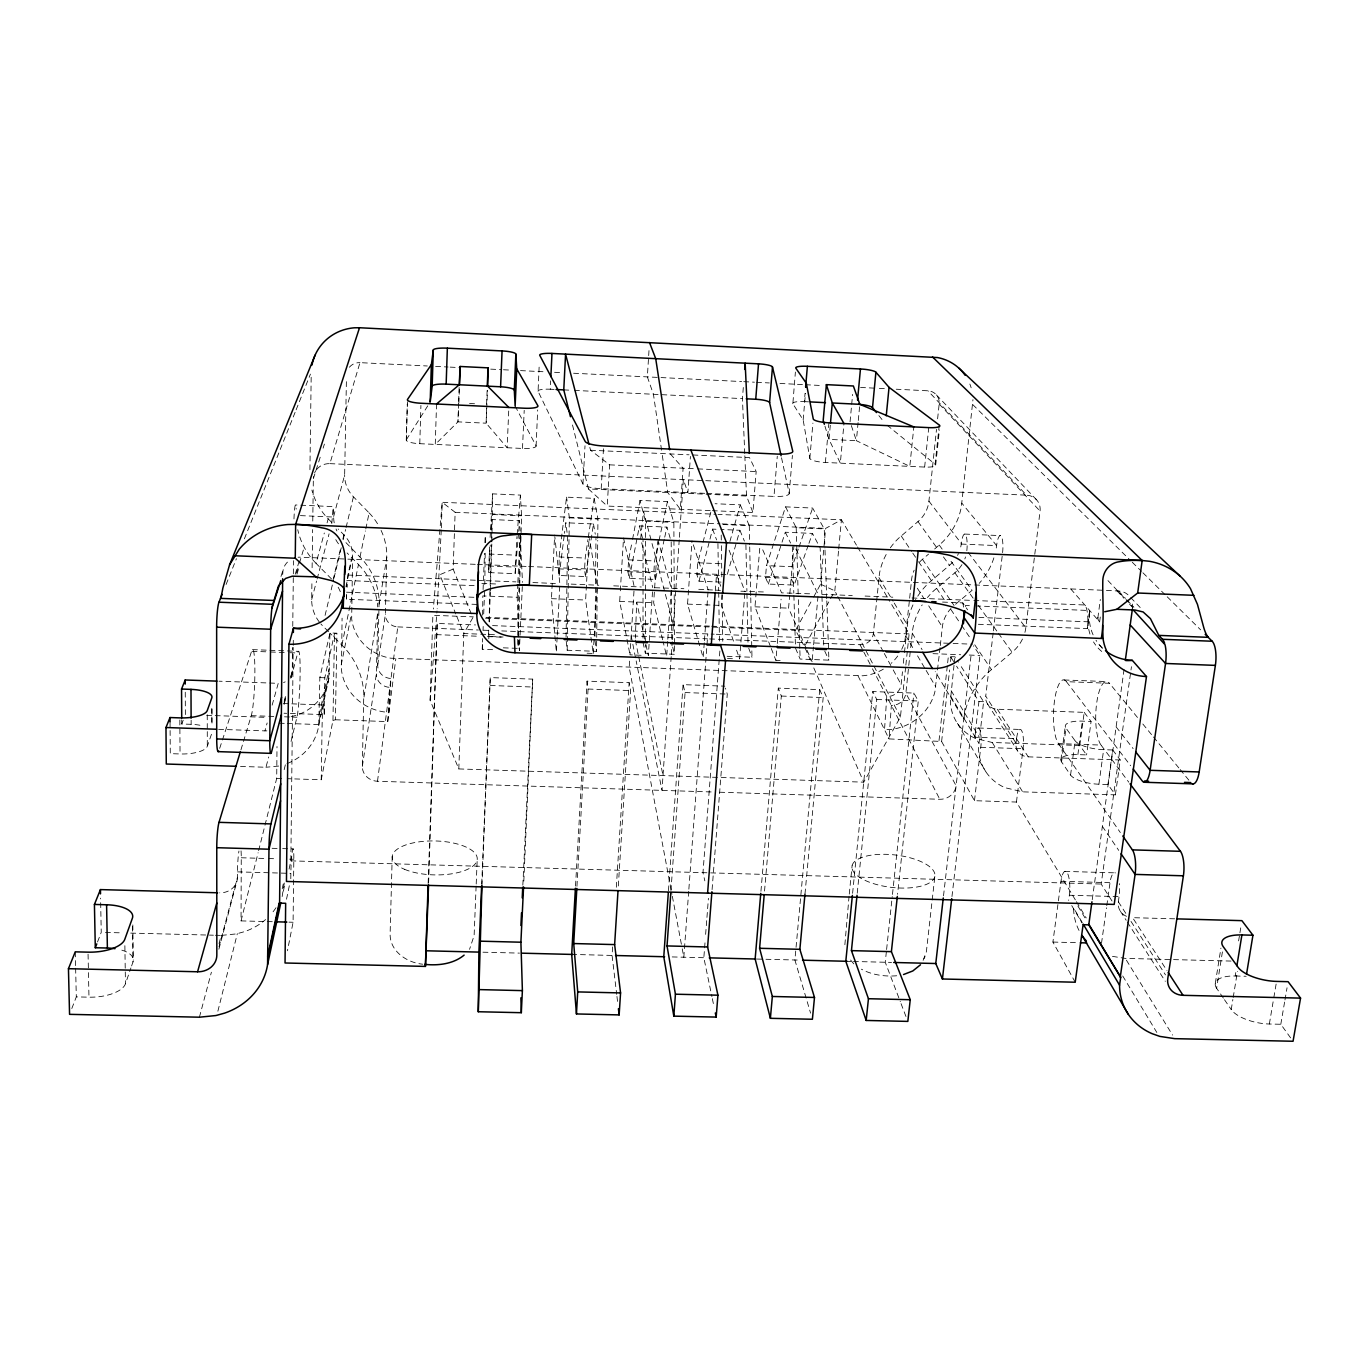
<?xml version="1.0" encoding="UTF-8"?>
<svg xmlns="http://www.w3.org/2000/svg" width="1369" height="1369" viewBox="0 0 1369 1369"><rect width="100%" height="100%" fill="white"/><g stroke="black" fill="none" stroke-linecap="round" stroke-linejoin="round"><path stroke-width="0.75" stroke-dasharray="5 3.75" d="M643.019 638.125L643.036 540.327M674.472 645.792L674.523 654.296L645.347 653.201L645.347 644.679M645.347 642.54L645.449 521.144L640.007 500.404L667.439 501.619L673.856 522.393L674.215 592.606M219.006 946.869L237.47 877.255L237.487 871.865A17.54 1.694 -87.4 0 1 238.942 851.039M518.509 533.448L515.138 573.679L488.63 572.584L489.606 545.735M272.277 921.713L241.047 920.892L241.252 857.764A17.54 1.694 -87.4 0 0 241.03 850.714M485.208 553.247L484.763 587.027M485.293 542.654L485.345 536.289M258.621 850.645L276.709 778.345L277 746.481M334.207 522.821A33.849 32.36 15.8 0 1 333.711 518.577L333.18 506.598L295.533 504.956M282.151 896.558L284.393 882.406M291.152 675.773A13.981 13.005 12.6 0 0 292.264 670.827L292.521 647.537M292.761 626.352L293.479 560.691M290.793 878.727L290.861 873.371A17.506 1.283 -87.5 0 1 292.521 850.269A17.506 1.283 -87.5 0 1 293.822 859.27L293.086 922.261L287.456 950.77M289.081 869.093L290.844 860.861L293.206 647.434M293.24 645.295L293.308 638.895M492.6 649.659L482.282 649.265L482.401 638.604M482.641 615.126L482.829 595.926L517.191 597.295L519.381 650.669L522.308 586.599M595.002 636.277L595.977 538.325M566.218 641.24L567.194 650.241L596.559 651.353L597.723 540.413M597.74 538.291L597.945 519.091L594.146 498.367L566.561 497.152L559.082 556.961L559.168 575.476L585.521 576.554L593.479 523.951L565.825 522.753L564.49 533.294M309.924 469.721L311.208 374.233M319.336 622.056A38.606 36.467 12 0 1 311.687 599.536L311.944 580.456M312.115 567.724L312.645 529.563M312.765 521.076L313.347 478.671A16.36 15.624 20.8 0 1 313.518 476.617M286.994 763.594A54.555 50.396 11.4 0 0 318.737 725.587L319.85 677.604L329.963 632.923L336.928 633.197L335.405 719.769L332.958 720.47L321.236 779.765L287.319 778.687M321.236 779.765L322.109 724.663A14.717 0.907 -87.8 0 1 323.375 705.788A14.717 0.907 -87.8 0 1 324.213 714.618L284.016 713.232M324.213 714.618L324.795 677.775L334.464 633.813L336.928 633.197M566.064 637.304L567.656 537.127L565.825 522.753M567.194 650.241L568.169 590.45M568.203 588.311L569.35 517.841L566.561 497.152M318.737 725.587L328.851 678.391L329.963 632.923M332.958 720.47L334.464 633.813M345.963 542.62L362.717 559.853A70.692 66.516 14.2 0 1 379.127 600.341L377.69 665.18A13.656 12.834 6.8 0 0 391.004 678.494L388.933 712.376L383.628 711.863A50.14 47.128 6.8 0 1 341.463 670.023L342.079 618.155M333.66 516.472L344.646 474.975L346.425 379.23M476.908 604.413L346.374 599.228L346.443 595.72M883.313 669.167A45.605 42.679 -26.8 0 1 862.846 675.79L390.884 658.215A46.683 44.219 8.3 0 1 351.679 618.856L352.586 556.242A31.247 29.588 16.1 0 0 350.447 544.776L349.643 542.98A31.247 29.588 16.1 0 0 343.893 534.834L338.177 529.016M711.144 791.949L377.502 781.254A15.521 14.374 4.7 0 1 362.34 766.4L363.795 693.707A80.531 74.73 11.4 0 0 358.387 669.698L356.316 665.129A80.531 74.73 11.4 0 0 344.988 648.273L330.015 633.163M486.508 408.527L486.166 423.192L507.146 447.749L508.857 407.483M362.34 766.4L376.372 673.907L377.844 612.2L363.846 697.968M331.794 523.574L333.18 506.598M377.69 665.18L385.391 614.39L386.794 553.589A65.763 62.289 16.1 0 0 382.464 533.516L380.787 529.7M517.704 635.438L520.306 535.108M503.296 647.828L518.081 648.376L519.672 587.335M519.724 585.23L521.538 515.771L520.408 495.099L492.635 493.867L490.102 537.435M392.218 856.395L390.131 933.418C389.429 951.01 406.73 962.681 422.645 964.187M406.268 440.099L407.26 404.077M515.138 406.08L535.998 445.695A13.827 3.063 3 0 1 522.496 448.45L419.787 443.693A13.93 3.08 2.4 0 1 406.388 439.671L407.5 399.457M419.787 443.693L420.916 405.395M436.54 404.009L435.256 444.412L457.93 421.857L458.666 407.192M905.645 667.165L900.426 717.031L863.753 782.161L458.803 768.933L430.123 700.312L432.861 615.297L473.298 616.871M428.138 883.467L437.156 623.443L475.505 624.931M428.617 882.765L437.156 623.443M441.263 529.974L437.173 608.777M441.348 527.852L442.187 502.286L715.85 514.282M488.733 630.048L488.528 636.465L503.09 637.013M489.007 621.509L490.102 587.318M490.153 585.179L491.591 540.293M491.659 538.154L491.745 519.553L519.57 520.75L520.1 531.001M488.784 638.827L489.041 630.407L480.519 630.099M489.315 621.971L490.256 592.486M490.324 590.364L491.813 544.023M491.882 541.902L492.635 493.867M458.581 403.307L457.93 421.857L486.166 423.192L487.467 390.268M458.649 401.254L459.231 384.757M471.278 613.842L453.139 569.093L455.141 512.297L442.187 502.286L433.374 609.017M458.872 402.999L459.368 388.796M458.803 768.933L463.766 633.522L456.579 615.879M486.594 404.317L487.142 390.148M483.086 589.526L484.523 553.35M484.951 542.689L485.191 536.306M482.282 649.265L482.624 640.966M483.035 630.596L483.189 626.454M483.702 613.996L484.694 589.115M476.121 886.085L474.119 935.575L469.533 949.367M476.207 883.998L477.233 858.859M481.717 883.998L490.239 677.587L532.695 679.127L523.66 884.802M481.956 885.76L490.239 677.587M515.138 573.679L516.952 536.511M522.496 448.45L524.207 410.341M954.022 665.283L950.36 700.962A49.438 45.228 -29.6 0 0 975.447 738.473L992.217 742.477L1079.799 745.506L1086.592 754.918L1077.882 754.627A22.914 7.581 7.8 0 0 1061.557 761.9L1070.575 775.042A23.307 7.82 8 0 0 1098.913 784.215L1107.932 784.523L1115.393 794.859L1022.66 791.847L1004.914 787.671A52.45 47.573 -28.9 0 1 978.493 748.227L983.592 701.698L959.549 663.982M517.191 597.295L517.773 584.546M517.858 582.424L520.066 533.534M934.651 548.969L941.923 542.637A64.651 61.075 -35.8 0 0 961.346 506.701L972.965 399.628M704.693 493.319L601.196 488.699A17.557 4.158 3.4 0 1 582.954 483.993L538.068 391.312L539.283 363.452M536.1 446.123L537.675 409.93M522.838 885.144L532.695 679.127M538.068 391.312A12.595 2.498 3.2 0 1 550.252 389.224L550.663 380.804M557.132 637.15L556.379 652.072L551.467 598.664L554.65 535.005M557.251 635.011L559.87 583.844L554.873 537.127M582.954 483.993L585.008 445.781M585.521 576.554L584.546 569.949L585.196 558.056L587.968 539.54M587.096 653.218L593.239 653.458L585.624 600.033L589.132 536.477M575.528 886.085L587.044 681.129L629.158 682.669L630.613 690.575L618.121 889.097M576.948 886.291L588.071 689.035L587.044 681.129M601.196 488.699L603.507 448.125M593.239 653.458L597.124 585.367L589.474 538.513M710.203 510.586L607.237 506.051L609.616 464.844L590.552 450.23L589.491 446.14M488.63 572.584L490.256 544.999M491.129 530.162L491.745 519.553M335.405 719.769L387.752 721.583L389.84 687.358A13.81 12.971 6.6 0 1 376.372 673.907M629.603 652.791L619.695 601.402L620.208 592.931M620.328 590.826L623.408 540.071M664.29 539.198L655.494 579.429L629.295 578.351L627.875 571.729L628.611 559.87L632.153 541.405M629.603 661.107L629.21 667.405L671.957 894.214M633.984 591.117L629.997 654.844L644.269 655.392M648.992 350.618L647.349 376.886L653.441 394.272L661.655 450.709M612.61 946.903L612.063 955.425L616.7 994.39M616.341 887.232L629.158 682.669M640.692 538.684L643.481 511.116L673.394 624.692M652.5 591.87L648.341 655.546L645.21 641.137M655.494 579.429L653.8 572.807L654.587 560.948L658.575 542.535M662.647 639.768L653.663 602.754L654.502 590.09M654.639 587.968L657.685 541.525M667.661 641.394L666.652 656.23L663.144 641.839M667.798 639.272L671.118 590.501M671.204 656.572L661.997 790.375L636.174 660.953M671.358 654.45L672.23 641.702M672.367 639.58L675.738 590.569M675.892 588.43L679.264 539.369M679.418 537.247L683.371 479.646L687.905 492.566L690.421 456.425M1075.332 899.844L1016.448 802.046L974.471 800.694L941.615 741.485L889.046 738.901L891.356 705.411A13.468 12.475 -25.8 0 0 905.867 693.262L910.453 649.71M699.696 645.723L687.546 604.105L692.012 540.875M668.448 890.825L683.063 684.637L724.834 686.16M670.964 890.569L685.082 692.56L683.063 684.637M1132.385 609.068L1132.642 605.457A16.839 15.316 -36.2 0 0 1132.112 601.419M721.052 582.116L699.011 581.209L696.889 574.586L697.745 562.762L702.485 544.417M704.265 642.797L703.17 657.599L700.278 647.708M704.419 640.675L708.013 591.99M688.71 891.287L683.816 957.222L682.241 948.82M688.864 889.165L707.79 633.933M715.303 590.963L716.552 574.278L720.744 586.257M733.493 641.137L721.309 605.457L722.113 594.933M719.872 650.977L702.981 872.669L704.83 880.849M430.123 700.312L437.002 610.916M744.753 453.669L742.443 398.619L743.572 384.022M704.984 942.865L703.837 957.718L711.914 996.615M705.634 934.377L706.78 919.54M706.952 917.418L708.423 898.321M712.085 889.593L727.281 694.083L725.45 688.145M282.681 574.604L282.972 570.873A17.421 16.428 16.1 0 1 288.02 561.547M744.787 593.479L739.585 658.985L736.214 649.077M712.342 510.671L752.916 512.468L756.167 471.552L749.527 457.605L691.157 454.884M770.473 646.476L754.986 606.809L760.103 543.784M966.839 550.732L967.079 547.788A13.622 3.063 -87 0 0 965.47 534.543A13.622 3.063 -87 0 0 961.705 540.806L961.004 545.547A32.976 30.922 -34.3 0 1 959.994 549.602M808.24 545.341L794.191 585.111L768.317 584.05L765.493 577.41L766.469 565.619L785.549 506.855L812.638 508.053L824.241 528.913L824.925 547.959M706.798 493.422L773.981 496.417L777.284 456.202M517.14 534.44L520.408 495.099M518.697 531.343L519.57 520.75M939.254 425.04L935.113 464.228A13.639 2.943 5.3 0 1 924.64 467.069L825.387 462.465A13.639 2.995 4.7 0 1 809.832 458.41L803.158 419.924L792.856 403.735L795.389 372.043M789.177 493.764L792.411 455.432M780.159 660.508L775.898 660.354L777.147 645.586M777.318 643.481L781.083 599.194M760.942 891.287L778.311 688.111L819.74 689.634L823.18 697.557L804.955 894.316M792.856 403.735A13.468 2.635 4.5 0 1 804.356 401.63L805.058 393.331M803.158 419.924L805.434 393.433M806.204 648.324L788.578 608.144L789.656 595.566M789.845 593.462L793.986 545.221M764.535 891.048L781.323 696.051L778.311 688.111M809.832 458.41L812.912 423.124M825.387 462.465L828.929 422.833M830.298 425.246L829.015 439.398L840.326 463.167L843.971 423.551M812.279 659.618L813.408 646.989M813.614 644.885L818.166 594.351L794.927 547.121M813.58 597.106L820.579 584.187L825.627 528.4L841.422 519.792L856.464 545.153M819.74 689.634L794.893 959.994L810.585 1013.128M850.063 421.806L852.613 394.409M838.512 551.142L834.816 590.843L804.459 646.613L810.397 660.166M838.701 549.055L841.422 519.792L717.972 514.385M858.089 422.508L856.395 440.698L909.803 466.384L913.842 426.906M858.295 420.488L859.8 404.317M883.296 651.695L873.388 633.453L879.394 574.073A63.71 59.432 -32.6 0 1 885.965 554.89L887.009 553.059M849.071 896.147L844.759 946.013M849.276 894.111L852.134 865.413M852.596 893.307L872.789 691.567L913.893 693.073L918.274 701.014L897.551 894.299M857.234 893.17L876.759 699.508L872.789 691.567M901.709 649.351A45.605 42.679 -26.8 0 0 904.96 640.333L909.444 600.272M909.666 598.185L911.617 579.412A30.272 28.236 -32.6 0 1 914.167 570.188M940.092 647.605L934.907 691.773A48.908 45.365 -25.9 0 1 889.645 729.557L884.528 729.694L886.77 696.547A13.314 12.355 -25.9 0 0 901.127 684.517L902.462 671.751M903.335 663.246L904.224 654.741M904.447 652.619L907.835 621.304A68.364 63.196 -31.6 0 1 913.003 604.79M924.64 467.069L928.747 427.624M905.867 665.077L907.39 650.532M907.613 648.461L909.136 633.915L888.703 599.502M910.676 647.64L912.712 629.398A69.152 63.83 -31.4 0 1 922.193 604.876M890.312 547.857A63.71 59.432 -32.6 0 1 898.458 538.376L917.983 521.589A30.717 29.006 -35.8 0 0 928.918 501.157L936.499 429.37M937.611 418.811L939.168 404.026A12.971 12.27 -43.5 0 0 927.908 390.798L896.233 389.224M935.677 465.084L939.408 429.969M886.376 951.66L885.247 962.253L900.306 1001.68M886.599 949.538L892.229 896.558M892.468 894.436L913.893 693.073M940.315 645.535L942.351 626.934A32.48 30.015 -31.5 0 1 950.976 608.435M939.014 740.629L947.416 664.958M947.656 662.853L948.341 656.555L954.963 656.812L958.403 662.185M941.615 741.485L949.59 669.954M950.531 661.552L950.993 657.342L948.341 656.555M954.261 663.161L954.963 656.812M934.856 876.417A41.754 16.308 6.6 0 1 870.222 882.509A41.754 16.308 6.6 0 1 875.219 854.667A41.754 16.308 6.6 0 1 934.856 876.417L926.351 951.814L922.963 960.781M965.333 606.587L965.453 605.509L971.768 605.765M943.515 895.856L971.357 652.654M951.968 896.524L979.913 655.46L973.41 645.809M1016.448 802.046L1023.071 748.74A14.289 3.628 -88.3 0 0 1021.462 730.327A14.289 3.628 -88.3 0 0 1016.551 738.695L974.745 737.241L978.921 701.527L956.589 666.173M1115.393 794.859L1120.253 759.983L1028.239 756.852A14.289 12.954 -28.9 0 1 1016.003 743.127L985.731 696.171L993.158 632.94M993.398 630.835L1002.57 552.854A13.604 3.286 -87 0 0 1001.115 536.1A13.604 3.286 -87 0 0 996.615 545.581L996.05 549.345M974.471 800.694L980.769 747.286A14.306 3.371 -88.2 0 0 979.331 728.838A14.306 3.371 -88.2 0 0 974.745 737.241M1024.919 632.392A37.511 34.619 -32.1 0 0 1025.792 627.789L1040.064 511.099A15.88 14.734 -38.7 0 0 1026.562 495.184L927.908 390.798M1016.003 743.127L1016.551 738.695M559.168 575.476L564.233 535.399M387.752 721.583L395.812 658.711M1060.872 759.829L1065.27 726.083M1061.557 761.9L1065.972 728.086A23.051 7.29 7.6 0 1 1082.331 721.121L1091.076 721.446L1086.592 754.918M377.502 781.254L397.78 626.899A12.715 12.047 8.3 0 1 385.391 614.39M978.356 624.281L1087.294 628.593L1089.673 610.523L973.872 605.851M1070.575 775.042L1075.093 740.766L1065.972 728.086M1075.213 982.223L1052.915 942.06L1060.992 881.277A16.941 4.655 -89.4 0 1 1067.238 872.789A16.941 4.655 -89.4 0 1 1069.343 895.24L1068.641 900.408M1077.882 754.627L1082.331 721.121M1079.799 745.506L1084.197 712.359L997.334 709.228A13.468 12.321 -29.6 0 1 985.731 696.171M1097.852 617.984L1100.317 599.468M1070.695 588.91L1099.632 621.868L1100.454 615.742M1098.913 784.215L1103.636 749.682A23.427 7.512 7.8 0 1 1075.093 740.766M1107.932 784.523L1112.706 749.99L1103.636 749.682M1092.24 899.707L1124.171 668.637M1112.022 901.024L1101.189 884.049L1131.444 666.703M1101.497 943.327L1106.494 907.784M1106.785 905.679L1110.019 882.697A16.907 5.014 -89.6 0 1 1115.444 872.926M1126.499 916.34A17.078 15.008 -27.3 0 1 1118.353 901.795L1119.072 896.644A16.907 5.014 -89.6 0 0 1119.294 883.621M588.294 537.469L594.146 498.367M1215.313 983.301L1220.926 948.135M1223.356 998.087L1216.613 988.23L1222.585 950.856M1238.603 940.914L1239.595 934.839M1239.92 932.802L1240.913 926.727M1216.613 988.23A29.742 11.996 11.1 0 1 1235.214 975.994L1236.224 969.834M379.162 604.14L386.828 557.132M1290.608 1037.873L1280.802 1024.269L1269.354 1024.012A30.409 12.441 11.5 0 1 1231.227 1009.569L1232.87 999.524M1233.195 997.505L1237.456 971.374M1269.354 1024.012L1273.478 999.661M1273.82 997.625L1276.233 983.421M1280.802 1024.269L1284.618 1001.954M1284.978 999.935L1287.048 987.768M632.546 539.369L640.007 500.404M629.295 578.351L639.443 525.936L666.925 527.116L671.186 541.542L671.46 588.259M341.206 664.958L351.439 614.116M341.908 645.021L358.473 564.507L347.093 552.939M360.03 556.943L365.386 530.915M365.814 528.913L369.1 512.896L353.424 496.793A31.487 30.255 18.4 0 1 344.646 474.975M286.515 899.211L289.509 884.87M282.219 888.789L283.982 880.609M319.199 720.231L329.296 673.326M345.912 586.907L352.586 556.242M319.285 714.447L329.381 667.85M659.019 540.498L667.439 501.619M347.452 578.539A19.371 1.027 -88 0 1 347.931 575.048L351.405 559.202M664.735 537.178L666.925 527.116M332.958 580.405L340.402 549.328M342.9 538.975L343.893 534.834M325.069 615.4L333.471 580.251M333.968 578.18L341.394 547.155M343.157 539.762L345.604 529.529M346.083 527.493L353.424 496.793M284.17 769.669L285.642 763.611M291.049 741.433L296.953 717.236A34.003 2.533 -87.8 0 0 300.102 674.181A34.003 2.533 -87.8 0 0 297.706 652.996L287.233 652.602M217.876 1011.195L237.333 933.641M241.047 920.892L258.108 852.716M702.999 542.364L710.905 511.784M699.011 581.209L709.467 541.114M709.981 539.112L712.599 529.101L718.896 529.375M284.153 701.373L285.779 695.264M290.639 676.936L292.264 670.827M218.886 949.213L236.854 881.396M284.17 702.81L285.796 696.667M290.673 678.271L291.751 674.181M311.687 599.536L316.581 581.055M317.112 579.001L329.073 533.842M284.085 704.505L285.727 698.31M291.169 677.723L297.706 652.996M199.412 1017.201L211.391 972.212M219.023 943.583L221.196 935.403L236.443 933.898L244.486 931.656A65.661 59.124 8.6 0 0 265.586 919.574M240.516 766.435L265.962 767.256L268.718 756.971M331.538 578.984L316.034 563.343L324.316 533.003M327.071 522.872L328.184 518.834L325.668 516.096A66.277 63.676 18.4 0 1 311.892 490.051M218.612 729.318L264.936 730.892L267.143 722.969M272.14 705.138L278.232 683.336L219.023 681.197M729.899 541.457L740.27 504.836L715.097 503.724M727.333 574.278L736.488 542.278M737.052 540.276L739.91 530.282L721.001 529.461M296.987 574.159L299.229 566.595M316.855 469.242A16.36 15.624 20.8 0 1 329.895 463.646L359.961 362.648L427.316 365.985M296.474 573.012L298.818 565.192M299.417 563.189L304.243 547.052M295.259 574.21L299.229 560.982M240.927 749.87L251.28 715.645A34.071 3.251 -87.8 0 0 254.874 672.538A34.071 3.251 -87.8 0 0 251.588 651.285L268.358 651.901M313.347 478.671L320.5 456.305M323.101 448.176L324.402 444.104M280.987 576.435L283.451 568.768M219.673 748.347L251.588 651.285M768.317 584.05L781.391 544.195M782.041 542.21L785.31 532.233L812.45 533.414L820.151 547.891L821.879 594.368M71.804 1008.525L76.305 996.889L88.968 997.18A31.727 13.844 -3.5 0 0 125.452 983.781L130.928 967.917M131.612 965.932L132.981 961.962L132.485 926.608M170.047 721.788L170.286 753.652L180.041 753.96A24.317 8.402 -0.8 0 0 207.301 746.31L211.853 733.134A23.923 8.146 -0.6 0 0 212.007 732.073M798.281 549.106L792.138 566.698L766.469 565.619M798.966 547.155L812.638 508.053M808.942 543.356L812.45 533.414M97.524 941.975L101.238 932.34L100.587 898.15M199.908 725.228A23.923 8.146 -0.6 0 0 191.147 724.321L181.752 723.996L183.206 720.231M226.09 584.477L236.426 558.672M244.384 538.821L295.31 411.812M296.115 409.827L310.438 374.096M923.989 958.728L925.102 956.537M803.466 644.799L795.56 630.339L812.57 598.955M472.853 617.727L463.766 633.522L478.585 634.104M406.388 439.671L430.191 401.99M952.567 562.334A32.976 30.922 -34.3 0 1 949.47 565.294L928.456 583.228A68.364 63.196 -31.6 0 0 914.971 600.854M961.945 564.661A33.369 31.247 -34.1 0 1 954.86 572.79L933.59 590.912A69.152 63.83 -31.4 0 0 927.446 597.568M1022.472 639.049A37.511 34.619 -32.1 0 1 1012.119 652.277L988.11 672.453A77.588 70.452 -29.9 0 0 975.207 687.957L972.657 692.235A77.588 70.452 -29.9 0 0 964.375 715.148L963.759 719.273L935.232 671.614M919.592 562.06A30.272 28.236 -32.6 0 1 922.449 559.322L928.541 554.137M955.562 604.225L972.11 590.313L948.974 558.484M453.139 569.093L439.791 574.723L455.774 613.928M291.084 716.706L297.381 714.926A51.32 47.744 12.6 0 0 328.851 678.391M278.66 766.058L265.962 767.256M896.695 975.772C884.648 976.73 872.087 974.985 861.392 969.184M105.447 932.443L122.269 932.871M130.688 933.093L213.41 935.198M215.361 935.249L221.196 935.403M1231.039 961.072L1125.301 958.386L1111.423 956.212M482.966 952.191L519.45 953.115M571.694 954.415L613.38 955.459M672.213 956.931L707.14 957.804M757.228 959.053L800.437 960.131M845.802 961.278L852.031 961.432M853.435 961.466L891.561 962.407M1235.214 975.994L1246.184 976.268M1174.653 918.821L1132.625 917.675L1166.987 970.621M288.927 922.141L293.086 922.261M1052.915 942.06L1078.259 942.711M241.252 857.764L266.493 858.5M268.598 858.551L277 858.791M289.612 859.15L293.822 859.27M1060.992 881.277L1110.019 882.697M290.844 860.861L1101.189 884.049M237.487 871.865L290.861 873.371M1069.343 895.24L1119.072 896.644M272.089 848.301L280.559 848.54M282.664 848.609L293.24 848.917M1064.825 871.386L1114.144 872.823M719.7 792.223L939.801 799.274A15.093 13.758 -24.7 0 0 956.144 785.789L905.867 693.262M276.709 778.345L285.197 778.619M283.263 703.546L289.646 703.769M291.768 703.837L323.649 704.967M978.476 728L1020.538 729.472M251.28 715.645L274.108 716.449M284.495 716.808L296.953 717.236M1137.468 717.459L1109.455 683.285L1066.417 681.676A32.924 8.984 -88.1 0 0 1054.404 701.664A32.924 8.984 -88.1 0 0 1058.391 743.589L1101.052 745.078L1128.775 782.178M206.685 715.32L213.085 715.542M215.207 715.611L266.356 717.373M279.242 723.191L285.368 723.397M287.404 723.465L322.109 724.663M980.769 747.286L1023.071 748.74M319.85 677.604L324.795 677.775M978.921 701.527L983.592 701.698M490.239 685.493L533.14 687.05M588.071 689.035L630.613 690.575M685.082 692.56L727.281 694.083M781.323 696.051L823.18 697.557M876.759 699.508L918.274 701.014M492.549 625.599L714.19 634.189M716.312 634.275L950.993 643.362M953.132 643.447L972.332 644.2M397.78 626.899L478.397 630.014M501.738 630.921L707.465 638.844M709.587 638.929L860.04 644.731A12.424 11.619 -26.8 0 0 873.388 633.453M480.707 634.172L495.544 634.754M436.3 634.634L478.928 636.277M487.467 636.602L502.372 637.167M932.991 653.663L960.713 654.724M969.252 655.049L979.913 655.46M727.127 656.299L751.975 657.24L751.803 648.752M795.526 648.221L800.129 659.054L828.912 660.149L826.808 600.888M727.452 658.523L735.547 658.831M252.478 649.625L298.425 651.353M1064.158 679.965L1107.042 681.574M270.446 651.986L285.128 652.534M481.854 583.399L496.553 583.998M942.556 602.069L962.749 602.89L967.609 609.838M346.733 580.507L475.522 585.71M551.467 598.664L585.624 600.033M619.695 601.402L653.663 602.754M687.546 604.105L721.309 605.457M754.986 606.809L788.578 608.144M346.511 592.195L477.182 597.414M978.886 617.453L1088.184 621.817M486.081 617.368L709.501 626.112M711.623 626.198L909.136 633.915M485.516 618.223L795.56 630.339M489.127 554.034L515.411 555.147M559.082 556.961L585.196 558.056M628.611 559.87L654.587 560.948M697.745 562.762L721.583 563.754M475.248 564.319L300.376 557.2A17.421 16.428 16.1 0 0 298.1 557.234M477.387 564.404L526.5 566.424M528.639 566.526L972.555 584.854M974.694 584.957L1104.321 590.313M1106.426 590.398L1118.49 590.997A16.839 15.316 -36.2 0 1 1129.305 596.131M488.647 565.996L514.881 567.074M558.466 568.871L584.546 569.949M627.875 571.729L653.8 572.807M696.889 574.586L722.661 575.647M765.493 577.41L791.128 578.471L794.191 585.111M347.931 575.048L475.505 580.234M477.627 580.319L515.908 581.876M532.917 582.561L556.293 583.519M571.181 584.118L598.818 585.247M613.706 585.846L641.342 586.976M654.827 587.712L683.867 588.704M698.755 589.303L720.419 590.381M740.869 591.203L766.948 592.075M809.609 593.804L781.613 592.863L761.746 547.549M822.41 594.334L852.271 595.549M865.071 596.063L892.81 597.192M912.011 597.979L971.75 600.392M973.872 600.478L1084.813 604.995A18.772 5.271 -87.4 0 1 1087.294 628.593M964.683 534.064L1000.277 535.604M455.141 512.297L720.008 523.814M722.113 523.899L825.627 528.4M492.754 514.522L521.538 515.771M569.35 517.841L597.945 519.091M645.449 521.144L673.856 522.393M723.072 524.515L749.288 525.662L749.682 544.759M785.549 506.855L796.193 527.698L824.241 528.913M300.41 515.617L333.677 517.054M961.209 544.058L996.615 545.581L961.842 503.176M329.895 463.646L1026.562 495.184M572.499 424.972L588.43 488.955L746.516 496.023L752.916 512.468M590.552 450.23L689.069 454.799M609.616 464.844L695.64 468.78M697.728 468.882L756.167 471.552M550.252 389.224L554.12 389.412M563.771 389.891L572.31 390.302M574.45 390.405L742.443 398.619M804.356 401.63L808.583 401.836M469.533 403.513L475.933 403.821M435.616 366.396L448.074 367.012M450.144 367.114L460.532 367.628M490.701 369.134L501.362 369.647M503.484 369.767L512.006 370.178M520.511 370.605L546.06 371.872M554.582 372.3L560.965 372.608M573.611 373.241L741.639 381.557M743.761 381.66L754.422 382.191M756.544 382.31L769.327 382.944M779.988 383.457L803.415 384.621M805.537 384.723L822.581 385.579M860.536 387.461L875.15 388.18M879.343 388.385L885.675 388.693M820.579 584.187L834.816 590.843L836.784 594.608M887.112 425.211L935.113 464.228M853.794 963.879L848.866 957.941M588.43 488.955L607.237 506.051M972.743 404.574L1130.743 560.76M1132.266 562.248L1141.387 571.267M1142.91 572.772L1165.686 595.293M1167.209 596.798L1200.63 629.843M328.543 631.674L322.588 625.753A38.606 36.467 12 0 1 320.894 623.956M328.184 518.834L332.462 523.198M1130.708 597.586L1140.445 607.785M936.43 394.939L1036.881 500.147M1118.49 590.997L1125.489 598.39M1126.892 599.862L1133.891 607.254M1107.949 580.593L1128.501 602.326M1131.205 605.184L1132.933 606.997M1116.933 590.826L1123.915 598.219M1129.493 604.123L1132.3 607.083M939.168 404.026L1040.064 511.099M316.034 563.343L313.313 560.434A71.256 68.108 15.8 0 1 297.757 529.717M358.473 564.507L361.194 567.451A71.53 67.235 13.9 0 1 377.724 606.912M369.1 512.896L371.598 515.617A65.763 62.289 16.1 0 1 378.854 525.987M670.314 453.926L683.114 468.215L680.307 509.268L667.73 492.515L661.963 452.797M1099.598 645.09L1102.285 648.256M1142.807 723.979L1152.15 735.358M1153.485 737.001L1178.829 767.923M1180.164 769.549L1189.49 780.946M878.881 415.611L884.152 422.217M1116.111 726.888L1133.121 748.603M928.918 501.157L961.312 543.51M968.123 552.409L1025.792 627.789M1066.417 681.676L1130.623 765.716M1084.197 712.359L1091.076 721.446M1112.706 749.99L1120.253 759.983M939.22 545.084L942.882 550.116M917.983 521.589L937.354 548.49M943.412 556.892L949.47 565.294M954.86 572.79L973.53 598.715M978.51 605.628L997.18 631.554M998.429 633.282L1012.119 652.277M1058.391 743.589L1120.338 832.54M1224.485 999.729L1231.227 1009.569M922.449 559.322L954.056 605.492M1102.37 826.363L1118.73 850.389M901.161 535.929L911.617 551.399M912.781 553.11L917.418 559.989M918.582 561.701L931.365 580.61M936.533 588.276L946.082 602.394M950.856 609.462L960.405 623.597M961.603 625.359L969.954 637.714M974.728 644.782L991.43 669.509M997.334 709.228L1028.239 756.852M917.316 588.208L924.143 598.766M928.695 605.817L942.351 626.934M1118.353 901.795L1126.396 914.27M1130.999 921.405L1165.481 974.882M987.545 703.94L1017.886 751.29M1120.424 911.292L1126.174 920.276M1127.32 922.073L1165.327 981.368M950.993 657.342L955.459 664.41M992.217 742.477L1022.66 791.847M1126.396 960.165L1172.566 1035.101M951.164 690.695L979.4 737.412M1122.734 975.977L1156.822 1032.466M1076.428 901.658L1086.233 917.966M1077.899 906.056L1086.678 920.67M950.565 696L978.749 743.008M878.932 577.53L893.136 601.265M894.231 603.079L907.339 624.983M912.199 633.111L922.073 649.608M1082.16 922.364L1073.604 908.006A62.7 55.102 -27.3 0 0 1080.038 932.306M1071.739 905.611L1082.075 922.98M857.542 546.967L887.642 597.688M957.41 723.345L985.868 771.791M905.748 635.746L913.26 648.53M917.555 655.837L925.05 668.62M926.129 670.451L935.78 686.896M884.288 653.509L892.212 668.106M893.204 669.92L901.127 684.517M837.76 596.49L873.011 664.29M873.987 666.173L900.426 717.031M860.04 644.731L862.898 650.275M863.856 652.123L871.505 666.925M872.447 668.791L939.801 799.274M858.072 675.91L889.046 738.901M785.31 532.233L790.597 543.082M824.737 651.114L828.912 660.149M807.043 650.241L812.091 661.723M813.785 667.901L863.753 782.161M740.27 504.836L749.288 525.662M739.91 530.282L744.411 541.114M771.243 648.461L775.898 660.354M729.112 550.184L744.941 591.374M901.059 1003.648L907.082 1019.426M712.599 529.101L716.603 539.916M748.74 648.204L751.975 657.24M851.33 425.571L856.395 440.698L829.015 439.398L824.942 426.17M693.296 544.794L708.167 589.885M657.822 539.42L671.272 588.379M962.749 602.89L962.903 603.472A18.875 4.244 -87.5 0 1 963.519 607.1M672.692 647.092L674.523 654.296M639.443 525.936L642.523 538.274M641.702 542.757L652.773 587.626M623.528 537.949L634.258 586.873M644.748 639.083L636.688 602.069L635.336 638.108M781.528 457.776L789.194 493.251A17.438 4.107 4.5 0 1 773.981 496.417M643.019 642.386L645.347 653.201M712.342 998.668L714.036 1006.848M635.336 640.11L638.313 654.707M638.741 656.795L663.024 775.607M631.177 635.9L632.427 642.164M632.837 644.251L635.746 658.865M672.35 896.319L681.848 946.715M593.479 523.951L595.275 534.218M594.967 640.538L596.559 651.353M616.957 996.444L617.676 1002.604M520.271 537.777L522.496 582.338M346.905 583.913L347.076 587.335M744.839 455.791L746.516 496.023M517.722 639.374L518.081 648.376M821.948 596.49L823.744 645.073M824.994 550.081L826.722 598.766M792.377 546.693L793.815 593.222M793.883 595.344L795.457 646.1M796.193 527.698L798.281 597.62M798.349 599.725L799.804 648.461M799.872 650.583L800.129 659.054M75.261 951.849L75.586 966.172M75.637 968.225L76.305 996.889M749.716 546.881L750.725 595.686M750.76 597.808L751.752 646.63M745.9 544.725L746.909 591.322M746.944 593.444L748.039 644.286M88.061 954.21L88.42 970.57M88.455 972.623L88.968 997.18M717.938 543.527L718.674 590.176M718.708 592.298L719.461 641.068M124.87 945.688L125.452 983.781M721.223 535.057L721.343 543.561M721.377 545.683L721.839 577.547M722.079 594.54L722.764 641.274M132.827 924.914L133.306 960.217M671.46 590.381L671.751 639.237M185.26 692.201L185.38 714.584M181.718 719.889L181.752 723.996M179.835 720.008L180.041 753.96M674.215 594.728L674.472 643.67M191.13 720.197L191.147 724.321M207.249 714.789L207.267 729.506M207.284 731.611L207.301 746.31M211.973 709.313L212.007 725.861M211.819 708.286L211.836 724.851M897.722 656.008A45.605 42.679 -26.8 0 1 891.219 663.315M969.851 384.039A47.624 45.091 -43.5 0 1 971.151 387.786M993.894 557.85A69.425 65.096 -34.3 0 1 979.194 583.399M1099.632 621.868A52.501 14.118 7.4 0 1 1099.615 614.544M1102.37 648.016A51.32 46.495 -36.4 0 1 1095.987 640.213M1093.095 634.857A51.32 46.495 -36.4 0 1 1089.673 610.523L1088.115 623.665A45.297 41.053 -36.1 0 0 1090.717 636.226M1101.737 651.49A45.297 41.053 -36.1 0 1 1093.506 641.924M958.471 553.538A32.976 30.922 -34.3 0 1 957.53 555.42M965.539 556.926A33.369 31.247 -34.1 0 1 964.82 558.928M1101.052 745.078A32.856 9.617 -88.1 0 1 1096.672 703.204A32.856 9.617 -88.1 0 1 1109.455 683.285M285.197 681.848A13.981 13.005 12.6 0 1 283.554 682.532M349.386 367.217A13.314 12.851 29.8 0 1 359.961 362.648M314.682 472.699A16.36 15.624 20.8 0 1 315.64 470.902M266.869 730.841A14.854 13.724 11.4 0 1 264.936 730.892M338.16 587.215A33.575 31.59 14.2 0 1 340.761 592.999M237.47 877.255A17.883 16.103 8.6 0 1 219.656 892.845M346.374 599.228A19.371 1.027 -88 0 1 346.511 594.214M346.853 586.702A19.371 1.027 -88 0 1 346.99 584.375M293.976 518.919A14.015 1.095 -88.2 0 1 295.071 505.982A14.015 1.095 -88.2 0 1 296.166 509.148M121.824 950.154A31.025 13.296 -3.2 0 1 132.981 961.962M284.358 886.256A65.661 59.124 8.6 0 1 282.613 893.769M275.99 907.733A65.661 59.124 8.6 0 1 271.233 913.979M336.911 530.95A33.849 32.36 15.8 0 1 336.038 528.982M338.502 543.818A34.259 32.719 15.4 0 1 335.063 538.239M404.471 869.281A42.542 16.976 1.3 0 0 475.727 863.223A42.542 16.976 1.3 0 0 423.928 841.302A42.542 16.976 1.3 0 0 404.471 869.281"/><path stroke-width="1.5" d="M115.013 948.683A31.025 13.296 -3.2 0 0 107.381 948.032L95.3 947.742L94.427 904.447L106.594 904.772A31.247 12.834 -2.9 0 1 132.365 918.291L124.784 939.339A31.932 13.365 -3.1 0 1 88.027 952.157L75.261 951.849L68.45 968.687L69.562 1014.343L199.412 1017.201L215.908 1015.541L224.602 1013.128A71.085 63.196 7.6 0 0 267.588 964.529L267.657 956.298L279.139 903.112M267.657 956.298L268.974 849.208A19.217 1.609 -87.5 0 1 270.925 823.916L280.713 783.787M268.153 956.315L279.601 903.146L282.647 578.745M344.132 595.139A53.117 50.02 16.1 0 1 293.428 628.217L288.945 644.251L286.463 881.448L1114.195 904.413L1146.486 676.543L1132.334 660.371A51.32 46.495 -36.4 0 1 1105.433 650.686M293.377 632.478L293.428 628.217A46.854 44.133 15.5 0 0 300.564 628.919M288.945 644.251A54.332 51.064 15.6 0 0 341.377 608.657L344.286 591.699A54.007 15.316 1 0 0 331.161 580.507L315.931 576.845L295.259 558.244L295.636 524.378L359.517 327.739L937.457 357.549A47.624 45.091 -43.5 0 1 965.179 375.346M523.557 886.924L520.904 942.214L522.393 990.626L521.315 1012.701L478.277 1011.742L478.893 952.105L481.631 886.119M478.277 1011.742L481.956 885.76M344.612 574.74C347.144 556.362 344.389 530.898 321.578 527.767A54.298 17.643 0.9 0 0 295.636 524.378L287.849 524.532A72.489 68.193 15.2 0 0 239.284 549.157L229.581 564.798L222.805 588.328A35.697 3.268 -84.5 0 1 220.512 598.373L274.022 600.478L278.437 586.018L285.573 578.437L292.333 576.178L315.931 576.845M476.96 607.785L476.857 613.534A39.769 37.921 -1 0 0 514.966 652.756L932.392 668.483A39.239 36.433 -30.1 0 0 974.694 633.06L1103.038 638.536A52.467 47.367 -36.1 0 0 1146.486 676.543M477.37 598.15L478.397 571.729C477.079 554.787 487.227 536.46 505.709 535.604A53.083 17.506 3 0 1 531.685 534.44L529.307 585.333A52.792 15.213 2.8 0 0 477.37 598.15L477.439 594.403M343.208 608.281L344.766 566.253M436.54 404.009L459.231 384.757L460.155 366.481L488.014 367.85L487.621 386.144L508.857 407.483M433.306 349.968L431.355 364.633L430.191 401.99L432.176 386.161L433.306 349.968A13.81 2.516 2.8 0 1 447.355 348.171L502.064 350.926A13.741 2.516 3 0 1 515.856 354.109L516.746 368.877L515.138 406.08L514.299 390.165L515.856 354.109M279.601 903.146L285.659 903.3L285.043 962.989L425.417 966.411L428.069 885.589M425.417 966.411L428.548 884.887M432.176 386.161A13.741 2.721 2.7 0 1 446.157 384.141L447.355 348.171M459.522 384.74L460.155 366.481M477.285 594.368L477.096 599.417M478.397 571.729L476.857 613.534L341.446 608.212M477.182 597.414L478.089 607.887A38.88 37.168 -0.6 0 0 514.402 636.688L922.757 652.346A38.383 35.731 -30.4 0 0 961.757 626.985L964.084 617.641M487.313 386.092L488.014 367.85M514.299 390.165A13.673 2.704 3 0 0 500.592 386.794L502.064 350.926M520.904 925.495L521.521 912.764M522.222 897.893L522.736 887.266M550.868 376.595L551.981 353.442L758.529 363.846A12.543 2.276 4.2 0 1 772.475 367.012L792.754 451.222A17.54 3.799 4.4 0 1 777.472 454.08L603.626 445.986A17.66 3.867 3.5 0 1 585.247 441.537L539.745 355.307A12.663 2.31 3.3 0 1 551.981 353.442M570.445 416.724L563.771 389.891L565.568 354.126L588.961 444.104M575.408 888.224L571.694 954.415L576.452 1013.95L619.147 1014.908L620.568 992.919L614.63 944.593L617.984 891.236M576.452 1013.95L577.718 991.909L573.714 943.549L576.828 888.413M668.294 892.947L663.777 956.726L673.822 1016.14L716.175 1017.081L717.921 995.195L707.619 946.972L711.914 891.715M673.822 1016.14L675.43 994.202L667.028 945.928L670.827 892.708M711.247 645.175L715.148 593.051M744.685 369.425L745.164 363.161L749.339 453.396M707.602 893.136L725.536 660.679L720.351 644.577M781.083 455.74L769.6 402.589A12.475 2.447 4.3 0 0 755.739 399.269L758.529 363.846M769.6 402.589L772.475 367.012M760.753 893.392L755.14 959.002L770.388 1018.314L812.399 1019.255L814.487 997.453L799.872 949.316L804.955 894.316M805.605 387.085L807.385 366.31L860.451 368.98A13.536 2.43 4.7 0 1 875.903 372.214L889.046 387.341L939.254 425.04A13.707 2.738 5.2 0 1 928.747 427.624L828.929 422.833A13.724 2.772 4.6 0 1 813.272 418.982L806.307 383.234L795.851 368.193A13.536 2.447 4.5 0 1 807.385 366.31M805.947 387.324L806.307 383.234M770.388 1018.314L772.338 996.478L759.607 948.289L764.159 895.292M913.842 426.906L859.8 404.317L853.383 385.99L826.38 384.638L823.197 420.505L824.36 424.287M830.47 423.209L832.301 402.982L826.38 384.638M857.542 400.073L860.451 368.98M876.468 412.582L872.515 407.62L875.903 372.214M886.256 415.765L889.046 387.341M962.818 623.665L963.896 616.307A18.875 4.244 -87.5 0 0 963.844 611.481M852.391 895.446L845.802 961.278L866.183 1020.453L907.835 1021.394L910.248 999.712L891.407 951.643L897.328 896.421M866.183 1020.453L868.442 998.72L851.45 950.634L857.028 895.292M963.417 623.682L964.871 610.694M1101.378 638.04C1104.526 619.113 1102.404 599.981 1102.798 580.952C1102.832 571.489 1109.66 562.83 1119.277 561.735A52.758 16.257 8.3 0 1 1142.174 560.503L1149.361 561.273A70.041 63.436 -35.7 0 1 1190.5 588.67L1197.447 604.345L1203.727 627.447A34.225 10.969 89.1 0 0 1208.228 637.338L1158.824 635.387L1150.422 618.617L1143.132 611.96L1135.089 610.026L1116.882 609.291L1104.715 611.755M973.273 617.932L976.217 592.144C977.329 573.32 963.126 556.772 944.593 554.291A52.433 16.856 6.5 0 0 918.188 550.937L912.969 600.871A52.142 14.648 5.8 0 1 973.273 617.932L971.015 614.698M1246.526 974.215L1252.943 935.232L1241.905 934.941A29.93 11.568 10.8 0 0 1223.253 946.698L1238.106 967.353A30.614 12.013 11.1 0 0 1276.575 981.402L1288.092 981.676L1300.55 998.121L1293.055 1041.261L1174.773 1038.66L1159.851 1036.401L1152.202 1033.715A67.646 58.542 -26.7 0 1 1119.568 985.201L1120.698 977.295L1088.766 924.862L1083.101 924.708L1075.213 982.223L942.42 978.989L935.763 963.519L943.275 897.961M942.42 978.989L951.729 898.629M274.022 600.478L272.79 604.311A19.765 1.335 -84.3 0 0 271.969 607.99L271.729 609.77A19.816 1.728 -88 0 0 270.651 629.244L269.796 740.732A19.491 1.66 -87.7 0 0 271.507 752.111L281.364 714.789M1088.766 924.862L1091.949 901.812M1125.318 660.32L1132.385 609.068M1116.882 609.291L1137.673 592.999L1142.174 560.503L932.529 356.967M1120.236 977.278L1135.089 874.397A18.533 5.63 -89.4 0 0 1132.403 849.875L1122.751 835.997M1130.041 783.855L1180.454 851.313A18.482 6.024 -89.5 0 1 1183.398 875.801L1167.791 978.459A18.413 15.949 -26.7 0 0 1183.021 995.314L1300.55 998.121M1192.382 783.752A18.738 6.246 -88.6 0 0 1199.176 771.962L1215.381 665.385A19.029 6.451 -87.5 0 0 1212.164 641.24L1205.182 634.343M1236.891 965.727L1241.905 934.941M267.588 964.529L280.833 902.736M280.559 800.797L268.974 849.208L216.764 847.702L216.832 955.049A19.354 17.215 7.6 0 1 197.581 971.768L68.45 968.687M281.535 697.317L269.796 740.732L216.713 738.935L216.644 627.173A19.851 2.208 -88 0 1 218.972 602.206L222.103 594.403M197.581 971.768L216.815 902.958M216.764 847.702A19.252 2.053 -87.4 0 1 219.023 822.341L240.311 751.889M282.527 591.168L270.651 629.244L216.644 627.173M271.901 608.332L280.782 580.559M95.3 947.742L96.788 943.891M94.427 904.447L100.433 889.593L217.517 892.776M236.272 766.298L166.282 764.022L165.974 727.521L170.013 717.544L179.818 717.886A24.454 8.094 -0.5 0 0 207.232 710.597L211.801 697.916A24.043 7.838 -0.4 0 0 190.993 689.377L181.547 689.035L181.718 717.818M181.547 689.035L185.209 679.982L216.918 681.129M229.581 564.798L315.092 355.136M431.355 364.633L407.5 399.457A14.015 2.858 2.5 0 0 420.985 403.256L524.293 408.219A13.895 2.841 3.1 0 0 537.863 405.72L516.746 368.877M920.498 964.769L912.798 970.963L903.523 974.54M464.125 955.117C453.293 964.05 438.234 965.795 424.698 964.358M359.517 327.739L354.297 327.807A48.89 47.213 29.8 0 0 311.995 364.993M479.184 989.599L522.393 990.626M577.718 991.909L620.568 992.919M675.43 994.202L717.921 995.195M772.338 996.478L814.487 997.453M868.442 998.72L910.248 999.712M479.663 941.153L520.904 942.214M573.714 943.549L614.63 944.593M667.028 945.928L707.619 946.972M759.607 948.289L799.872 949.316M851.45 950.634L891.407 951.643M426.375 950.788L478.893 952.105M521.589 953.166L572.824 954.45M615.52 955.511L664.615 956.743M709.262 957.855L755.91 959.019M802.559 960.182L847.086 961.295M893.666 962.475L935.763 963.519M1176.758 918.873L1241.888 920.652L1252.943 935.232M276.435 921.816L286.84 922.09M1080.381 942.762L1086.712 942.933M219.023 822.341L270.925 823.916M1132.403 849.875L1180.454 851.313M1183.398 875.801L1135.089 874.397L1121.074 853.811M1199.176 771.962L1150.114 770.302L1135.74 751.94M1144.398 781.032L1148.608 781.169M1184.493 782.349L1190.825 782.572M218.133 751.632L270.805 753.361M1144.501 782.264L1193.186 783.872M165.974 727.521L216.507 729.249M530.077 638.228L540.738 638.638M564.182 639.528L576.982 640.025M600.426 640.932L613.209 641.411M636.653 642.318L647.315 642.711M670.759 643.618L683.542 644.114M706.986 645.004L719.769 645.501M743.23 646.39L756.03 646.887M777.352 647.691L790.135 648.187M815.719 649.163L826.38 649.573M849.841 650.48L862.641 650.959M886.085 651.866L898.885 652.346M1215.381 665.385L1165.549 663.469L1130.195 624.966M517.345 584.837L925.564 601.385M931.878 601.641L936.071 601.812M218.972 602.206L272.79 604.311M1158.824 635.387L1162.486 639.289L1212.164 641.24M234.51 555.746L295.259 558.244M1137.673 592.999L1193.939 595.327M295.636 524.378L1142.174 560.503M446.157 384.141L458.718 384.757M459.231 384.757L500.592 386.794M556.054 389.515L563.771 389.891M746.242 398.807L755.739 399.269M810.688 401.938L825.473 402.674M859.8 404.317L832.301 402.982L843.971 423.551M958.659 367.953L1179.838 575.887M1133.857 610.625L1165.019 644.679A19.08 6.041 -87.6 0 1 1165.549 663.469L1150.114 770.302A18.772 5.835 -88.5 0 1 1142.276 780.963L1133.224 769.104M963.862 617.299L974.694 633.06A63.162 14.238 -87.4 0 0 976.422 599.519L976.217 592.144M1168.133 972.384L1183.021 995.314M1088.868 924.332L1120.698 977.295M922.757 652.346L932.392 668.483M1083.221 924.161L1119.568 985.201M1128.313 1014.309L1081.938 935.352A62.7 55.102 -27.3 0 0 1086.404 941.016M649.505 342.524L655.717 358.661L669.663 449.785M690.866 450.059L726.528 542.757L722.695 593.171L722.592 592.298M1164.625 643.259L1164.506 642.917A19.029 5.647 88.6 0 0 1162.486 639.289M715.32 1012.992L716.175 1017.081M618.412 1008.748L619.147 1014.908M1102.644 625.308L1103.038 638.108M514.402 636.688L514.966 652.756M520.887 997.813L521.315 1012.701M100.433 889.593L100.519 893.871M106.594 904.772L107.381 948.032M170.013 717.544L170.047 721.788M185.209 679.982L185.226 684.055M190.993 689.377L191.112 718.143M858.893 404.317A13.468 2.618 4.8 0 1 872.515 407.62M1132.334 660.371A45.297 41.053 -36.1 0 1 1125.609 660.543M218.715 751.119A19.525 2.139 -87.7 0 1 216.713 738.935"/></g></svg>
